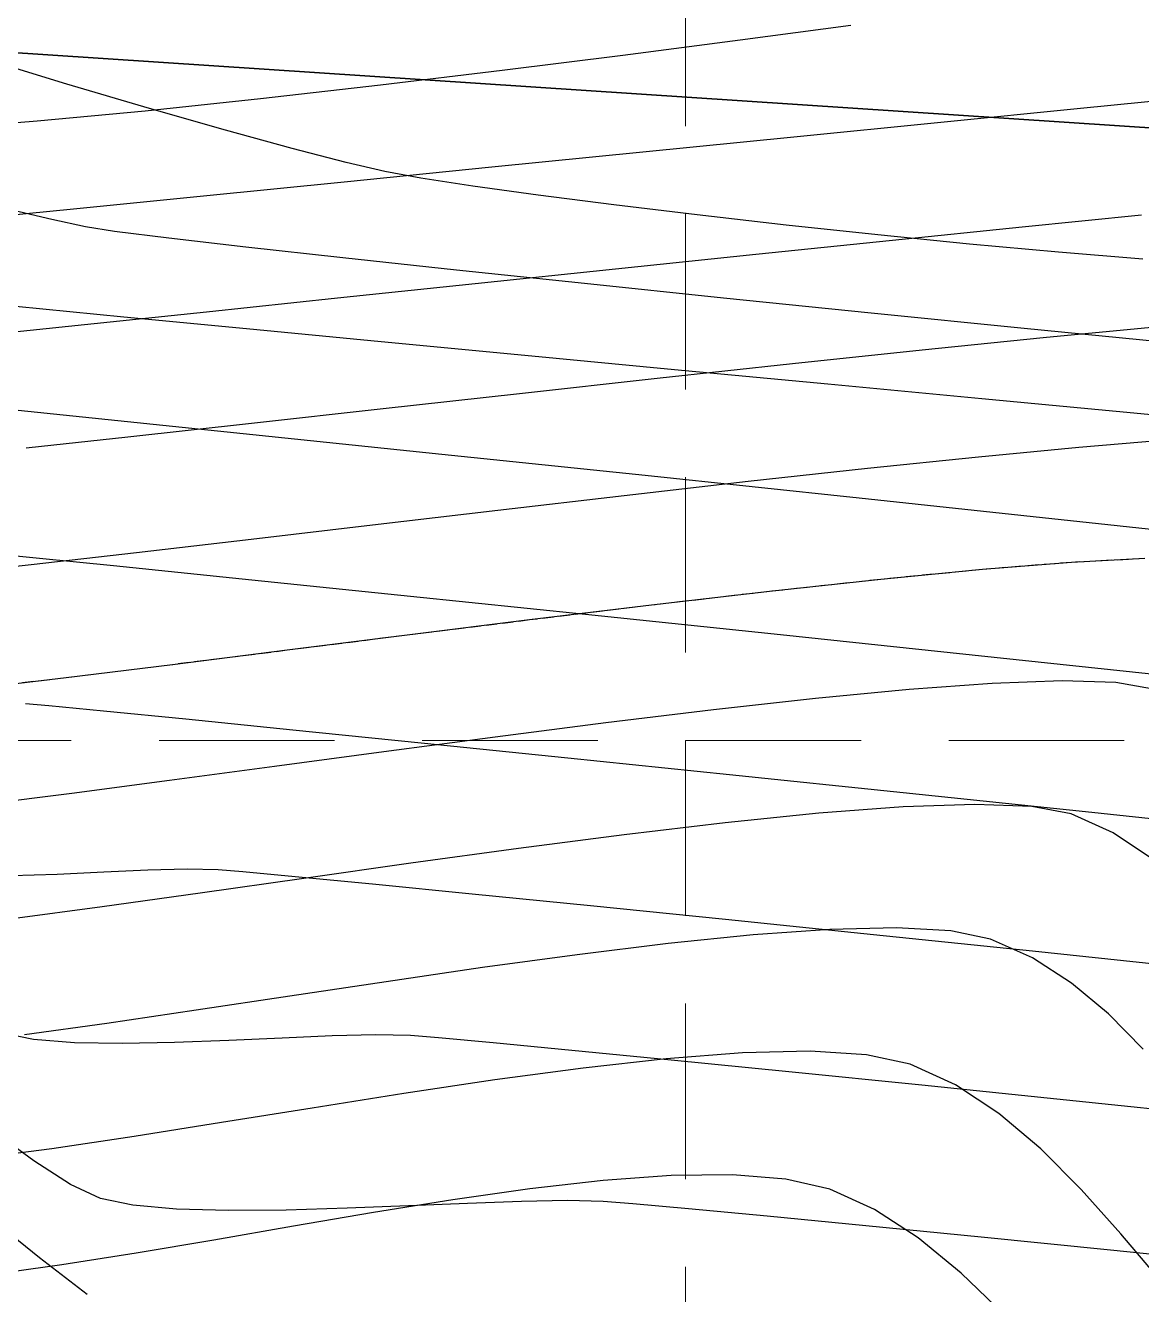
# Model space of a CAD drawing. Header units: inches. Extents: x 2547543 to 2548696, y 7125653 to 7126375.
# Drawn here: x 2547888.54 to 2547913.98, y 7125803.74 to 7125832.67 of the extents above; entities that cross this region are included whole.
import ezdxf

# ---------------------------------------------------------------- set-up
doc = ezdxf.new("R2010")
doc.units = ezdxf.units.IN
doc.header["$MEASUREMENT"] = 0
doc.linetypes.add('DASHED2', pattern=[0.375, 0.25, -0.125])
doc.linetypes.add('HIDDEN', pattern=[0.375, 0.25, -0.125])
for name, color, linetype in [('CONT-MJR', 6, 'Continuous'), ('CONT-MNR', 14, 'Continuous'), ('GRID', 254, 'HIDDEN'), ('V-100YR-LINE', 2, 'DASHED2'), ('V-AREA', 6, 'Continuous'), ('V-PROP-E', 3, 'Continuous'), ('V-TOPO-MAJR-E', 6, 'Continuous'), ('V-TOPO-MINR-E', 14, 'Continuous')]:
    doc.layers.add(name, color=color, linetype=linetype)

msp = doc.modelspace()

# ---------------------------------------------------------------- linework, layer by layer
at = {"layer": 'CONT-MJR', "color": 35, "extrusion": (0.1016644963636992, -0.9948187423742656, 0), "elevation": -6829872.651412741}
msp.add_lwpolyline([(3259153.812546251, 565), (3259151.044694073, 565)], dxfattribs=at)
at = {"layer": 'CONT-MJR', "color": 35, "extrusion": (0.09628706022591005, -0.9953536065303887, 0), "elevation": -6847385.232716126}
msp.add_lwpolyline([(3222200.409689536, 565.0000000000005), (3222197.927367536, 565.0000000000005)], dxfattribs=at)
at = {"layer": 'CONT-MJR', "color": 35}
for points, elevation in [([(2547908.980156252, 7125825.27118686), (2547906.021583942, 7125824.958105478)], 565), ([(2547899.799903984, 7125824.279626382), (2547896.692120296, 7125823.935604122)], 565), ([(2547893.689923442, 7125823.602643692), (2547890.870975404, 7125823.29143282)], 565), ([(2547908.391981963, 7125812.103820357), (2547906.873921335, 7125812.067200536)], 570), ([(2547909.62942361, 7125812.03634509), (2547908.391981963, 7125812.103820357)], 570), ([(2547910.538158259, 7125811.848938135), (2547909.62942361, 7125812.03634509)], 570), ([(2547905.123329746, 7125811.942322217), (2547903.188295215, 7125811.745021999)], 570), ([(2547901.11690576, 7125811.491136475), (2547898.957249398, 7125811.196502235)], 570), ([(2547896.757414151, 7125810.876955882), (2547894.565488034, 7125810.548334006)], 570), ([(2547894.565488034, 7125810.548334006), (2547892.429559069, 7125810.226473202)], 570)]:
    msp.add_lwpolyline(points, dxfattribs=dict(at, elevation=elevation))
at = {"layer": 'CONT-MJR', "color": 35, "extrusion": (0.1076296637484884, -0.9941910558244764, 0), "elevation": -6810201.170353464}
msp.add_lwpolyline([(3300055.521911561, 565.0000000000005), (3300052.417909168, 565.0000000000005)], dxfattribs=at)
at = {"layer": 'CONT-MJR', "color": 35, "extrusion": (0.1091739816373877, -0.9940226565493563, 0), "elevation": -6805066.4145695}
msp.add_lwpolyline([(3310627.891341771, 565.0000000000009), (3310624.736777314, 565.0000000000009)], dxfattribs=at)
at = {"layer": 'CONT-MJR', "color": 35, "extrusion": (0.1102297515073051, -0.9939061333358589, 0), "elevation": -6801546.095429704}
msp.add_lwpolyline([(3317847.951110959, 565.0000000000009), (3317844.930506947, 565.0000000000009)], dxfattribs=at)
at = {"layer": 'CONT-MJR', "color": 35, "extrusion": (0.1083380455131893, -0.9941141121090586, 0), "elevation": -6807847.977266418}
msp.add_lwpolyline([(3304892.039016683, 565.0000000000005), (3304889.709595287, 565.0000000000005)], dxfattribs=at)
at = {"layer": 'CONT-MJR', "color": 35, "extrusion": (0.07115411435273937, -0.997465333738811, 0), "elevation": -6926456.454703103}
msp.add_lwpolyline([(3048479.627017074, 570.0000000000009), (3048477.871977044, 570.0000000000009)], dxfattribs=at)
at = {"layer": 'CONT-MJR', "color": 35, "extrusion": (0.1216573266356009, -0.9925721610421474, 0), "elevation": -6762911.272521679}
msp.add_lwpolyline([(3395884.980740301, 570), (3395882.893849758, 570)], dxfattribs=at)
at = {"layer": 'CONT-MJR', "color": 35, "extrusion": (-0.4087539286266522, -0.9126446328293821, 0), "elevation": -7544802.380746841}
msp.add_lwpolyline([(-587365.6630109898, 570), (-587366.710328253, 570)], dxfattribs=at)
at = {"layer": 'CONT-MJR', "color": 35, "extrusion": (-0.5447322978441281, -0.838609994983041, 0), "elevation": -7363706.36270618}
msp.add_lwpolyline([(-1744954.523147173, 570), (-1744955.584090335, 570)], dxfattribs=at)
at = {"layer": 'CONT-MJR', "color": 35, "extrusion": (0.1437505515413021, -0.9896139544951716, 0), "elevation": -6685540.31678044}
msp.add_lwpolyline([(3545775.652414083, 570.0000000000009), (3545773.42949146, 570.0000000000009)], dxfattribs=at)
at = {"layer": 'CONT-MJR', "color": 35, "extrusion": (0.642699904443201, 0.7661180280013652, 0), "elevation": 7096755.196419711}
msp.add_lwpolyline([(2627755.244929541, 570.0000000000009), (2627756.336896784, 570.0000000000009)], dxfattribs=at)
at = {"layer": 'CONT-MJR', "color": 35, "extrusion": (0.1457144533173976, -0.9893266892661958, 0), "elevation": -6678489.487211199}
msp.add_lwpolyline([(3559031.523536141, 570), (3559029.469771881, 570)], dxfattribs=at)
at = {"layer": 'CONT-MJR', "color": 35, "extrusion": (0.1374461089894027, -0.9905092463595043, 0), "elevation": -6707982.999404491}
msp.add_lwpolyline([(3503123.845540655, 570), (3503121.947859622, 570)], dxfattribs=at)
at = {"layer": 'CONT-MJR', "color": 35, "extrusion": (0.7085776115070971, 0.7056328850548971, 0), "elevation": 6833600.232175369}
msp.add_lwpolyline([(3251297.044705305, 570.0000000000009), (3251298.173342087, 570.0000000000009)], dxfattribs=at)
at = {"layer": 'CONT-MNR', "color": 35, "extrusion": (0.1320255664292116, -0.991246311372227, 0), "elevation": -6727066.442174733}
msp.add_lwpolyline([(3466395.862012464, 562), (3466393.313813475, 562)], dxfattribs=at)
at = {"layer": 'CONT-MNR', "color": 35, "extrusion": (0.1286359326641786, -0.9916918860349806, 0), "elevation": -6738877.996752798}
msp.add_lwpolyline([(3443374.633751771, 562), (3443371.940313333, 562)], dxfattribs=at)
at = {"layer": 'CONT-MNR', "color": 35}
for points, elevation in [([(2547902.157586853, 7125831.991411282), (2547899.403717404, 7125831.645759663)], 562), ([(2547893.896992463, 7125831.000388019), (2547891.268856553, 7125830.722401775)], 562), ([(2547912.582131033, 7125830.778378931), (2547909.403411779, 7125830.461875735)], 563), ([(2547891.268856553, 7125830.722401775), (2547888.807351408, 7125830.488704439)], 562), ([(2547902.613512903, 7125829.783616378), (2547899.169079127, 7125829.439194029)], 563), ([(2547899.169079127, 7125829.439194029), (2547895.802819689, 7125829.10279911)], 563), ([(2547889.638315517, 7125828.488759181), (2547887.006816628, 7125828.228447985)], 563), ([(2547913.978604027, 7125828.34596083), (2547911.253372042, 7125828.073706011)], 564), ([(2547905.185330127, 7125827.450905898), (2547901.991317213, 7125827.118031081)], 564), ([(2547892.662092735, 7125826.139530426), (2547889.884617689, 7125825.849522265)], 564), ([(2547899.307184918, 7125821.619037373), (2547896.451123679, 7125821.283512783)], 566), ([(2547896.451123679, 7125821.283512783), (2547893.682130611, 7125820.95722333)], 566), ([(2547908.036470912, 7125820.04660546), (2547905.497451004, 7125819.770662794)], 567), ([(2547902.805928678, 7125819.457712622), (2547900.030603596, 7125819.121056391)], 567), ([(2547891.888808408, 7125818.101865789), (2547889.4652689, 7125817.803399771)], 567), ([(2547912.165065533, 7125817.733540449), (2547910.574643906, 7125817.676002789)], 568), ([(2547908.54321193, 7125814.862228872), (2547906.625422974, 7125814.717491686)], 569), ([(2547910.179640453, 7125814.918519056), (2547908.54321193, 7125814.862228872)], 569), ([(2547911.475593045, 7125814.870216958), (2547910.179640453, 7125814.918519056)], 569), ([(2547913.328868196, 7125814.271450684), (2547912.371954203, 7125814.701177293)], 569), ([(2547902.182225767, 7125814.227257442), (2547899.775048518, 7125813.914050947)], 569), ([(2547899.775048518, 7125813.914050947), (2547897.322972837, 7125813.576978582)], 569), ([(2547890.28851022, 7125812.584019078), (2547888.247995823, 7125812.31293605)], 569), ([(2547903.144326144, 7125809.120551735), (2547901.247602063, 7125808.908924922)], 571), ([(2547906.421361029, 7125809.290817713), (2547904.884186594, 7125809.254202724)], 571), ([(2547907.710027063, 7125809.211336522), (2547906.421361029, 7125809.290817713)], 571), ([(2547908.704362315, 7125808.996698976), (2547907.710027063, 7125809.211336522)], 571), ([(2547910.727058394, 7125807.871099963), (2547909.738073936, 7125808.526135907)], 571), ([(2547893.008517095, 7125807.663862988), (2547891.014810611, 7125807.348259721)], 571), ([(2547912.603260011, 7125806.140291599), (2547911.679419236, 7125807.064761681)], 571), ([(2547904.655114764, 7125806.475506688), (2547903.255453932, 7125806.459136681)], 572), ([(2547896.473519107, 7125805.615274651), (2547894.645700105, 7125805.302765273)], 572), ([(2547894.645700105, 7125805.302765273), (2547892.830342016, 7125804.986858998)], 572)]:
    msp.add_lwpolyline(points, dxfattribs=dict(at, elevation=elevation))
at = {"layer": 'CONT-MNR', "color": 35, "extrusion": (0.119513949829789, -0.9928325215241909, 0), "elevation": -6770247.879309216}
msp.add_lwpolyline([(3381273.675389576, 562.0000000000009), (3381270.881043098, 562.0000000000009)], dxfattribs=at)
at = {"layer": 'CONT-MNR', "color": 35, "extrusion": (0.1132354554364267, -0.9935681816725539, 0), "elevation": -6791487.024131808}
msp.add_lwpolyline([(3338405.775116337, 562), (3338403.025021344, 562)], dxfattribs=at)
at = {"layer": 'CONT-MNR', "color": 35, "extrusion": (0.09866880169802043, -0.9951203281872383, 0), "elevation": -6839659.581476988}
msp.add_lwpolyline([(3238579.726665243, 563), (3238576.788928149, 563)], dxfattribs=at)
at = {"layer": 'CONT-MNR', "color": 35, "extrusion": (0.07971876727431046, -0.9968173945835136, 0), "elevation": -6900037.227120062}
msp.add_lwpolyline([(3107842.304997741, 562.0000000000005), (3107840.065355252, 562.0000000000005)], dxfattribs=at)
at = {"layer": 'CONT-MNR', "color": 35, "extrusion": (0.09933027311376921, -0.9950545195330477, 0), "elevation": -6837505.269605686}
msp.add_lwpolyline([(3243119.453166177, 563.0000000000009), (3243116.085849493, 563.0000000000009)], dxfattribs=at)
at = {"layer": 'CONT-MNR', "color": 35, "extrusion": (0.09946342946938987, -0.9950412183413246, 0), "elevation": -6837071.217688523}
msp.add_lwpolyline([(3244031.045233128, 563), (3244027.58885853, 563)], dxfattribs=at)
at = {"layer": 'CONT-MNR', "color": 35, "extrusion": (0.09926680460219064, -0.9950608531663129, 0), "elevation": -6837712.111743383}
msp.add_lwpolyline([(3242669.65650879, 563), (3242666.4358895, 563)], dxfattribs=at)
at = {"layer": 'CONT-MNR', "color": 35, "extrusion": (0.09895783797387772, -0.9950916270894535, 0), "elevation": -6838718.615236009}
msp.add_lwpolyline([(3240543.201247438, 563.0000000000009), (3240540.226856021, 563.0000000000009)], dxfattribs=at)
at = {"layer": 'CONT-MNR', "color": 35, "extrusion": (0.1014055025896742, -0.9948451759166025, 0), "elevation": -6830723.462335443}
msp.add_lwpolyline([(3257375.396262568, 564.0000000000009), (3257372.425055718, 564.0000000000009)], dxfattribs=at)
at = {"layer": 'CONT-MNR', "color": 35, "extrusion": (0.1027589698800828, -0.9947062853471794, 0), "elevation": -6826285.241518924}
msp.add_lwpolyline([(3266663.119428484, 564), (3266659.990714854, 564)], dxfattribs=at)
at = {"layer": 'CONT-MNR', "color": 35, "extrusion": (0.1041973224195575, -0.994556643937687, 0), "elevation": -6821554.138506443}
msp.add_lwpolyline([(3276524.959290109, 564.0000000000009), (3276521.740291745, 564.0000000000009)], dxfattribs=at)
at = {"layer": 'CONT-MNR', "color": 35, "extrusion": (0.1044212725774908, -0.9945331557234769, 0), "elevation": -6820816.163224164}
msp.add_lwpolyline([(3278057.724732556, 564.0000000000009), (3278054.572961319, 564.0000000000009)], dxfattribs=at)
at = {"layer": 'CONT-MNR', "color": 35, "extrusion": (0.1043243514548673, -0.99454332720778, 0), "elevation": -6821135.588363322}
msp.add_lwpolyline([(3277389.845742489, 564), (3277386.836112649, 564)], dxfattribs=at)
at = {"layer": 'CONT-MNR', "color": 35, "extrusion": (0.1028563885657225, -0.9946962166064659, 0), "elevation": -6825965.260721444}
msp.add_lwpolyline([(3267313.140989233, 564.0000000000009), (3267310.640382247, 564.0000000000009)], dxfattribs=at)
at = {"layer": 'CONT-MNR', "color": 35, "extrusion": (0.09508833823855727, -0.9954688382521222, 0), "elevation": -6851258.027092434}
msp.add_lwpolyline([(3213950.217126825, 566.0000000000009), (3213947.920451009, 566.0000000000009)], dxfattribs=at)
at = {"layer": 'CONT-MNR', "color": 35, "extrusion": (0.08205294548228256, -0.9966279717816883, 0), "elevation": -6892730.848294699}
msp.add_lwpolyline([(3124017.663723581, 566), (3124015.685769639, 566)], dxfattribs=at)
at = {"layer": 'CONT-MNR', "color": 35, "extrusion": (0.103453025115849, -0.9946343406470438, 0), "elevation": -6823999.073469284}
msp.add_lwpolyline([(3271426.972203458, 566.0000000000009), (3271424.424286874, 566.0000000000009)], dxfattribs=at)
at = {"layer": 'CONT-MNR', "color": 35, "extrusion": (0.109062434550687, -0.9940349014847907, 0), "elevation": -6805435.318709472}
msp.add_lwpolyline([(3309868.764980272, 566.0000000000005), (3309866.033473972, 566.0000000000005)], dxfattribs=at)
at = {"layer": 'CONT-MNR', "color": 35, "extrusion": (0.1128526588337882, -0.9936117337240663, 0), "elevation": -6792762.76900504}
msp.add_lwpolyline([(3335796.306836198, 566.0000000000009), (3335793.459475499, 566.0000000000009)], dxfattribs=at)
at = {"layer": 'CONT-MNR', "color": 35, "extrusion": (0.1153098777952348, -0.9933295687146578, 0), "elevation": -6784491.357829924}
msp.add_lwpolyline([(3352584.235450557, 566.0000000000009), (3352581.340016212, 566.0000000000009)], dxfattribs=at)
at = {"layer": 'CONT-MNR', "color": 35, "extrusion": (0.1162903521399747, -0.9932152606555946, 0), "elevation": -6781178.665903483}
msp.add_lwpolyline([(3359271.116022009, 566.0000000000009), (3359268.48324325, 566.0000000000009)], dxfattribs=at)
at = {"layer": 'CONT-MNR', "color": 35, "extrusion": (0.114192167030232, -0.993458680061199, 0), "elevation": -6788259.176029284}
msp.add_lwpolyline([(3344937.398587634, 566), (3344934.988995566, 566)], dxfattribs=at)
at = {"layer": 'CONT-MNR', "color": 35, "extrusion": (0.1100996262470143, -0.9939205563324808, 0), "elevation": -6801977.761681251}
msp.add_lwpolyline([(3316949.087813416, 566.0000000000005), (3316946.969198002, 566.0000000000005)], dxfattribs=at)
at = {"layer": 'CONT-MNR', "color": 35, "extrusion": (0.07964266712429531, -0.9968234776395111, 0), "elevation": -6900262.568598419}
msp.add_lwpolyline([(3107338.226383667, 567), (3107336.192005326, 567)], dxfattribs=at)
at = {"layer": 'CONT-MNR', "color": 35, "extrusion": (0.05091973713309338, -0.9987027487547518, 0), "elevation": -6986837.426090712}
msp.add_lwpolyline([(2907453.67454754, 567.0000000000009), (2907452.003064512, 567.0000000000009)], dxfattribs=at)
at = {"layer": 'CONT-MNR', "color": 35, "extrusion": (0.09688946989620544, -0.9952951474930601, 0), "elevation": -6845428.65529724}
msp.add_lwpolyline([(3226339.760623798, 567), (3226337.431849427, 567)], dxfattribs=at)
at = {"layer": 'CONT-MNR', "color": 35, "extrusion": (0.1154944711143588, -0.9933081229618606, 0), "elevation": -6783865.663084107}
msp.add_lwpolyline([(3353848.012826204, 567), (3353845.3031712, 567)], dxfattribs=at)
at = {"layer": 'CONT-MNR', "color": 35, "extrusion": (-0.1234245014595487, 0.9923539652963866, 0), "elevation": 6756861.56971911}
msp.add_lwpolyline([(-3407919.371055569, 567.0000000000009), (-3407916.559127288, 567.0000000000009)], dxfattribs=at)
at = {"layer": 'CONT-MNR', "color": 35, "extrusion": (0.1247700472505977, -0.9921856859021317, 0), "elevation": -6752234.128844704}
msp.add_lwpolyline([(3417075.915982215, 567), (3417073.1575957, 567)], dxfattribs=at)
at = {"layer": 'CONT-MNR', "color": 35, "extrusion": (0.1244639947817584, -0.9922241248845779, 0), "elevation": -6753287.827457332}
msp.add_lwpolyline([(3414990.221744839, 567), (3414987.58671982, 567)], dxfattribs=at)
at = {"layer": 'CONT-MNR', "color": 35, "extrusion": (0.1173369080031849, -0.9930921659243175, 0), "elevation": -6777632.3645718}
msp.add_lwpolyline([(3366410.495644619, 567), (3366408.316749206, 567)], dxfattribs=at)
at = {"layer": 'CONT-MNR', "color": 35, "extrusion": (-0.02955008417557999, -0.9995633009095602, 0), "elevation": -7197996.914367246}
msp.add_lwpolyline([(2336232.210532066, 568.0000000000005), (2336230.980294568, 568.0000000000005)], dxfattribs=at)
at = {"layer": 'CONT-MNR', "color": 35, "extrusion": (0.09533332328494509, -0.995445406575091, 0), "elevation": -6850461.734359666}
msp.add_lwpolyline([(3215631.860396578, 568), (3215629.712734048, 568)], dxfattribs=at)
at = {"layer": 'CONT-MNR', "color": 35, "extrusion": (0.07265095817538617, -0.9973574275435053, 0), "elevation": -6921879.041889105}
msp.add_lwpolyline([(3058875.018282447, 568.0000000000009), (3058873.120117935, 568.0000000000009)], dxfattribs=at)
at = {"layer": 'CONT-MNR', "color": 35, "extrusion": (-0.1745570991494953, -0.9846470530786722, 0), "elevation": -7461171.76738532}
msp.add_lwpolyline([(1264934.172996238, 568.0000000000009), (1264933.349366739, 568.0000000000009)], dxfattribs=at)
at = {"layer": 'CONT-MNR', "color": 35, "extrusion": (0.1103334232755997, -0.9938946300832334, 0), "elevation": -6801192.331432766}
msp.add_lwpolyline([(3318566.451678233, 568), (3318564.11277979, 568)], dxfattribs=at)
at = {"layer": 'CONT-MNR', "color": 35, "extrusion": (0.1205191343897825, -0.9927110043945003, 0), "elevation": -6766805.814967934}
msp.add_lwpolyline([(3388129.862075239, 568.0000000000009), (3388127.390699512, 568.0000000000009)], dxfattribs=at)
at = {"layer": 'CONT-MNR', "color": 35, "extrusion": (0.1273607262054628, -0.9918564641219098, 0), "elevation": -6743284.813689581}
msp.add_lwpolyline([(3434702.035774803, 568.0000000000009), (3434699.490940215, 568.0000000000009)], dxfattribs=at)
at = {"layer": 'CONT-MNR', "color": 35, "extrusion": (0.1316268785892397, -0.9912993316011333, 0), "elevation": -6728445.063183494}
msp.add_lwpolyline([(3463679.792261861, 568), (3463677.233130842, 568)], dxfattribs=at)
at = {"layer": 'CONT-MNR', "color": 35, "extrusion": (0.1336668770061692, -0.9910263195250758, 0), "elevation": -6721301.924087924}
msp.add_lwpolyline([(3477518.280158884, 568), (3477515.765972802, 568)], dxfattribs=at)
at = {"layer": 'CONT-MNR', "color": 35, "extrusion": (0.133508560310082, -0.9910476599659218, 0), "elevation": -6721857.366331856}
msp.add_lwpolyline([(3476442.003547254, 568.0000000000009), (3476439.593582668, 568.0000000000009)], dxfattribs=at)
at = {"layer": 'CONT-MNR', "color": 35, "extrusion": (-0.1308332198901888, 0.9914043920485555, 0), "elevation": 6731215.851304876}
msp.add_lwpolyline([(-3458284.526218313, 568.0000000000005), (-3458282.279748106, 568.0000000000005)], dxfattribs=at)
at = {"layer": 'CONT-MNR', "color": 35, "extrusion": (0.1247924254424204, -0.9921828715273199, 0), "elevation": -6752154.429514118}
msp.add_lwpolyline([(3417220.174830804, 568.0000000000009), (3417218.151074272, 568.0000000000009)], dxfattribs=at)
at = {"layer": 'CONT-MNR', "color": 35, "extrusion": (-0.1853177897008764, -0.9826786437184752, 0), "elevation": -7474559.41506415}
msp.add_lwpolyline([(1183238.843745292, 569.0000000000009), (1183237.931584269, 569.0000000000009)], dxfattribs=at)
at = {"layer": 'CONT-MNR', "color": 35, "extrusion": (0.1009008523123132, -0.9948964860741287, 0), "elevation": -6832362.072730426}
msp.add_lwpolyline([(3253904.126892845, 569.0000000000009), (3253901.97588124, 569.0000000000009)], dxfattribs=at)
at = {"layer": 'CONT-MNR', "color": 35, "extrusion": (0.1177916659312379, -0.9930383292890278, 0), "elevation": -6776085.012385505}
msp.add_lwpolyline([(3369528.374484103, 569), (3369526.055174514, 569)], dxfattribs=at)
at = {"layer": 'CONT-MNR', "color": 35, "extrusion": (-0.5530560751234804, -0.8331440318270371, 0), "elevation": -7345968.577585714}
msp.add_lwpolyline([(-1818195.062520702, 569.0000000000005), (-1818196.089468302, 569.0000000000005)], dxfattribs=at)
at = {"layer": 'CONT-MNR', "color": 35, "extrusion": (0.1400390321384513, -0.9901459839224345, 0), "elevation": -6698790.620328034}
msp.add_lwpolyline([(3520682.338307394, 569), (3520679.87618701, 569)], dxfattribs=at)
at = {"layer": 'CONT-MNR', "color": 35, "extrusion": (0.1408381844418547, -0.9900326286558047, 0), "elevation": -6695946.715802878}
msp.add_lwpolyline([(3526085.668941087, 569.0000000000009), (3526083.280609662, 569.0000000000009)], dxfattribs=at)
at = {"layer": 'CONT-MNR', "color": 35, "extrusion": (0.1383464230051135, -0.9903838989208631, 0), "elevation": -6704798.542315313}
msp.add_lwpolyline([(3509222.453711477, 569.0000000000009), (3509220.199961219, 569.0000000000009)], dxfattribs=at)
at = {"layer": 'CONT-MNR', "color": 35, "extrusion": (0.07659142882186985, -0.9970625622452307, 0), "elevation": -6909729.957484074}
msp.add_lwpolyline([(3086196.484475713, 571.0000000000009), (3086194.739489475, 571.0000000000009)], dxfattribs=at)
at = {"layer": 'CONT-MNR', "color": 35, "extrusion": (0.1335411454148147, -0.9910432697321038, 0), "elevation": -6721735.309578496}
msp.add_lwpolyline([(3476669.067082982, 571), (3476667.041172114, 571)], dxfattribs=at)
at = {"layer": 'CONT-MNR', "color": 35, "extrusion": (0.4143093958813982, 0.9101361021761477, 0), "elevation": 7541078.541172637}
msp.add_lwpolyline([(633344.7879226222, 571.0000000000005), (633345.923699589, 571.0000000000005)], dxfattribs=at)
at = {"layer": 'CONT-MNR', "color": 35, "extrusion": (0.1480839683975652, -0.9889747915410327, 0), "elevation": -6669942.08219343}
msp.add_lwpolyline([(3575026.140798415, 571.0000000000009), (3575024.044704347, 571.0000000000009)], dxfattribs=at)
at = {"layer": 'CONT-MNR', "color": 35, "extrusion": (0.156338992430426, -0.9877034572410078, 0), "elevation": -6639849.845305032}
msp.add_lwpolyline([(3630608.534644263, 571.0000000000009), (3630606.416214224, 571.0000000000009)], dxfattribs=at)
at = {"layer": 'CONT-MNR', "color": 35, "extrusion": (0.1590972839468854, -0.9872629103945535, 0), "elevation": -6629682.755694861}
msp.add_lwpolyline([(3649139.004819537, 571), (3649136.912211025, 571)], dxfattribs=at)
at = {"layer": 'CONT-MNR', "color": 35, "extrusion": (0.6461731413539027, 0.7631908486039578, 0), "elevation": 7084742.834526169}
msp.add_lwpolyline([(2659962.258934986, 571), (2659963.506802206, 571)], dxfattribs=at)
at = {"layer": 'CONT-MNR', "color": 35, "extrusion": (-0.1472432103677364, 0.9891003169550612, 0), "elevation": 6672978.654036568}
msp.add_lwpolyline([(-3569346.560735896, 571), (-3569344.664430961, 571)], dxfattribs=at)
at = {"layer": 'CONT-MNR', "color": 35, "extrusion": (0.1296250002671823, -0.9915630889185686, 0), "elevation": -6735417.138070473}
msp.add_lwpolyline([(3450075.568290657, 571.0000000000009), (3450073.841983198, 571.0000000000009)], dxfattribs=at)
at = {"layer": 'CONT-MNR', "color": 35, "extrusion": (0.07256209418817572, -0.9973638967232704, 0), "elevation": -6922140.901375804}
msp.add_lwpolyline([(3058250.158788027, 572), (3058248.604001953, 572)], dxfattribs=at)
at = {"layer": 'CONT-MNR', "color": 35, "extrusion": (-0.08089680647159173, -0.9967224822901799, 0), "elevation": -7308568.868379353}
msp.add_lwpolyline([(1963100.085016623, 572.0000000000009), (1963098.865081613, 572.0000000000009)], dxfattribs=at)
at = {"layer": 'CONT-MNR', "color": 35, "extrusion": (0.1134948656429755, -0.9935385827800968, 0), "elevation": -6790589.776832379}
msp.add_lwpolyline([(3340181.082689876, 572.0000000000009), (3340179.402818882, 572.0000000000009)], dxfattribs=at)
at = {"layer": 'CONT-MNR', "color": 35, "extrusion": (-0.2264327713286466, -0.9740267963811001, 0), "elevation": -7517655.744310603}
msp.add_lwpolyline([(868213.5333744215, 572.0000000000009), (868212.5072066009, 572.0000000000009)], dxfattribs=at)
at = {"layer": 'CONT-MNR', "color": 35, "extrusion": (0.1586769458064075, -0.9873305560295146, 0), "elevation": -6631233.18963843}
msp.add_lwpolyline([(3646318.94412452, 572), (3646317.11334719, 572)], dxfattribs=at)
at = {"layer": 'CONT-MNR', "color": 35, "extrusion": (0.1409903657403581, -0.9900109680040924, 0), "elevation": -6695396.892065649}
msp.add_lwpolyline([(3527118.996851907, 572.0000000000005), (3527117.224499542, 572.0000000000005)], dxfattribs=at)
at = {"layer": 'CONT-MNR', "color": 35, "extrusion": (-0.4124367586713341, -0.9109862348557654, 0), "elevation": -7542361.760946343}
msp.add_lwpolyline([(-617835.1857765815, 572), (-617836.3023608895, 572)], dxfattribs=at)
at = {"layer": 'CONT-MNR', "color": 35, "extrusion": (0.7451500264193239, 0.6668968721828592, 0), "elevation": 6650754.970375205}
msp.add_lwpolyline([(3610598.333319274, 571), (3610599.687987878, 571)], dxfattribs=at)
at = {"layer": 'CONT-MNR', "color": 35, "extrusion": (0.5443536840353802, 0.8388558080368219, 0), "elevation": 7364486.530198949}
msp.add_lwpolyline([(1741630.055141367, 572), (1741631.245782942, 572)], dxfattribs=at)
at = {"layer": 'CONT-MNR', "color": 35, "extrusion": (0.6334995456907679, 0.7737430617521497, 0), "elevation": 7127641.327937928}
msp.add_lwpolyline([(2542766.160035044, 572.0000000000009), (2542767.429932361, 572.0000000000009)], dxfattribs=at)
at = {"layer": 'CONT-MNR', "color": 35, "extrusion": (0.7658168974361067, 0.6430586906351049, 0), "elevation": 6533546.133796407}
msp.add_lwpolyline([(3818602.667851157, 571.0000000000005), (3818604.053589807, 571.0000000000005)], dxfattribs=at)
at = {"layer": 'CONT-MNR', "color": 35, "extrusion": (0.1674649891846496, -0.9858780235898279, 0), "elevation": -6598491.691654219}
msp.add_lwpolyline([(3705234.402952544, 572), (3705232.607396077, 572)], dxfattribs=at)
at = {"layer": 'CONT-MNR', "color": 35, "extrusion": (0.1557671921616426, -0.9877937952052938, 0), "elevation": -6641947.818467611}
msp.add_lwpolyline([(3626757.567924035, 572.0000000000005), (3626755.854667963, 572.0000000000005)], dxfattribs=at)
at = {"layer": 'CONT-MNR', "color": 35, "extrusion": (0.1343359735298413, -0.9909358436426597, 0), "elevation": -6718941.815199172}
msp.add_lwpolyline([(3482046.774037224, 572), (3482045.177778225, 572)], dxfattribs=at)
at = {"layer": 'CONT-MNR', "color": 35, "extrusion": (-0.6924255045528754, -0.7214893766679423, 0), "elevation": -6905429.829793841}
msp.add_lwpolyline([(-3095797.344472157, 572), (-3095798.686953246, 572)], dxfattribs=at)
at = {"layer": 'GRID', "color": 252, "linetype": 'HIDDEN', "lineweight": 0, "ltscale": 16}
for p, q in [((2547903.583313597, 7126356.376313465), (2547903.583313597, 7125726.296813901)), ((2547561.583313602, 7125816.376313472), (2548677.583313586, 7125816.376313472))]:
    msp.add_line(p, q, dxfattribs=at)
at = {"layer": 'V-100YR-LINE', "color": 5}
for p, q in [((2547912.382204837, 7125820.434262492, 567), (2547910.354288743, 7125820.272239175, 567)), ((2547914.051519533, 7125820.519373968, 567), (2547912.382204837, 7125820.434262492, 567)), ((2547908.036470912, 7125820.04660546, 567), (2547905.497451004, 7125819.770662794, 567)), ((2547910.354288743, 7125820.272239175, 567), (2547908.036470912, 7125820.04660546, 567)), ((2547905.497451004, 7125819.770662794, 567), (2547902.805928678, 7125819.457712622, 567)), ((2547902.805928678, 7125819.457712622, 567), (2547900.030603596, 7125819.121056391, 567)), ((2547900.030603596, 7125819.121056391, 567), (2547897.240175417, 7125818.773995545, 567)), ((2547897.240175417, 7125818.773995545, 567), (2547894.503343801, 7125818.429831529, 567)), ((2547894.503343801, 7125818.429831529, 567), (2547891.888808408, 7125818.101865789, 567)), ((2547891.888808408, 7125818.101865789, 567), (2547889.4652689, 7125817.803399771, 567)), ((2547889.4652689, 7125817.803399771, 567), (2547887.301424935, 7125817.54773492, 567))]:
    msp.add_line(p, q, dxfattribs=at)
at = {"layer": 'V-AREA', "color": 7}
msp.add_line((2547877.130776349, 7125832.795139994), (2547980.005037793, 7125825.976318061), dxfattribs=at)
at = {"layer": 'V-PROP-E', "color": 7}
msp.add_line((2547980.005037793, 7125825.97631806), (2547877.13077635, 7125832.795139995), dxfattribs=at)
at = {"layer": 'V-TOPO-MAJR-E', "color": 35, "extrusion": (-0.1007011425008257, -0.9949167200821526, 0), "elevation": -7346173.301489435}
msp.add_lwpolyline([(1817360.653941753, 565), (1817358.028823795, 565)], dxfattribs=at)
at = {"layer": 'V-TOPO-MAJR-E', "color": 35, "elevation": 565}
for points in [[(2547893.698466026, 7125820.030533333), (2547890.545495134, 7125820.352084965)], [(2547905.602610007, 7125818.797783767), (2547901.307218619, 7125819.245872651)]]:
    msp.add_lwpolyline(points, dxfattribs=at)
at = {"layer": 'V-TOPO-MAJR-E', "color": 35, "extrusion": (-0.1021860098437308, -0.9947653086996032, 0), "elevation": -7348877.652963541}
msp.add_lwpolyline([(1806400.778694061, 565.0000000000005), (1806397.145703597, 565.0000000000005)], dxfattribs=at)
at = {"layer": 'V-TOPO-MAJR-E', "color": 35, "extrusion": (-0.1029402461450847, -0.9946875417554949, 0), "elevation": -7350245.216389529}
msp.add_lwpolyline([(1800832.100757388, 565), (1800828.084642231, 565)], dxfattribs=at)
at = {"layer": 'V-TOPO-MAJR-E', "color": 35, "extrusion": (-0.1046629155609623, -0.9945077546737778, 0), "elevation": -7353353.281739411}
msp.add_lwpolyline([(1788107.449584062, 565.0000000000009), (1788102.908837258, 565.0000000000009)], dxfattribs=at)
at = {"layer": 'V-TOPO-MAJR-E', "color": 35, "extrusion": (-0.1056961685592284, -0.9943984714147036, 0), "elevation": -7355207.184858718}
msp.add_lwpolyline([(1780470.914772704, 565), (1780466.232515633, 565)], dxfattribs=at)
at = {"layer": 'V-TOPO-MAJR-E', "color": 35, "extrusion": (-0.6254081229278985, -0.7802978147962498, 0), "elevation": -7153720.134370305}
msp.add_lwpolyline([(-2468423.954695745, 570), (-2468425.40456813, 570)], dxfattribs=at)
at = {"layer": 'V-TOPO-MAJR-E', "color": 35, "extrusion": (0.6113926028261928, 0.7913274197254974, 0), "elevation": 7196604.956116285}
msp.add_lwpolyline([(2340448.521230347, 570.0000000000009), (2340449.889789024, 570.0000000000009)], dxfattribs=at)
at = {"layer": 'V-TOPO-MINR-E', "color": 35, "extrusion": (-0.2907420097062972, -0.9568014860941341, 0), "elevation": -7558784.522766599}
msp.add_lwpolyline([(366045.9224382448, 561), (366043.8718974877, 561)], dxfattribs=at)
at = {"layer": 'V-TOPO-MINR-E', "color": 35, "extrusion": (-0.2828421218592301, -0.9591664788253228, 0), "elevation": -7555509.020899639}
msp.add_lwpolyline([(428366.8936491865, 561), (428364.9309335842, 561)], dxfattribs=at)
at = {"layer": 'V-TOPO-MINR-E', "color": 35, "extrusion": (-0.2747326339799281, -0.9615206601142021, 0), "elevation": -7551622.424226362}
msp.add_lwpolyline([(492153.7338985212, 561.0000000000009), (492151.9301923665, 561.0000000000009)], dxfattribs=at)
at = {"layer": 'V-TOPO-MINR-E', "color": 35, "extrusion": (-0.2652492978504842, -0.9641798639205369, 0), "elevation": -7546408.932534744}
msp.add_lwpolyline([(566507.3182575067, 561), (566505.7447444533, 561)], dxfattribs=at)
at = {"layer": 'V-TOPO-MINR-E', "color": 35, "extrusion": (-0.2520438861323233, -0.9677158051118709, 0), "elevation": -7537959.450424624}
msp.add_lwpolyline([(669617.3132408338, 561.0000000000009), (669616.0410516092, 561.0000000000009)], dxfattribs=at)
at = {"layer": 'V-TOPO-MINR-E', "color": 35, "extrusion": (-0.2281905804208147, -0.9736164845601227, 0), "elevation": -7519230.947743857}
msp.add_lwpolyline([(854627.1205437642, 561), (854626.2205951691, 561)], dxfattribs=at)
at = {"layer": 'V-TOPO-MINR-E', "color": 35, "extrusion": (-0.1783606808926506, -0.9839651759648357, 0), "elevation": -7466012.518705461}
msp.add_lwpolyline([(1236074.717746674, 561), (1236073.877731918, 561)], dxfattribs=at)
at = {"layer": 'V-TOPO-MINR-E', "color": 35, "extrusion": (-0.1513953436615174, -0.9884732924655129, 0), "elevation": -7429431.670111727}
msp.add_lwpolyline([(1439712.522866757, 561.0000000000009), (1439711.324002187, 561.0000000000009)], dxfattribs=at)
at = {"layer": 'V-TOPO-MINR-E', "color": 35, "extrusion": (-0.1371332575737405, -0.99055260822796, 0), "elevation": -7407910.16754405}
msp.add_lwpolyline([(1546641.094058818, 561.0000000000009), (1546639.595689944, 561.0000000000009)], dxfattribs=at)
at = {"layer": 'V-TOPO-MINR-E', "color": 35, "extrusion": (-0.1275689178697522, -0.9918297087673571, 0), "elevation": -7392641.584093681}
msp.add_lwpolyline([(1618050.604435113, 561), (1618048.866185074, 561)], dxfattribs=at)
at = {"layer": 'V-TOPO-MINR-E', "color": 35, "extrusion": (-0.2313575473365573, -0.9728687914053018, 0), "elevation": -7521969.300169006}
msp.add_lwpolyline([(830147.6830609732, 562), (830146.6515206324, 562)], dxfattribs=at)
at = {"layer": 'V-TOPO-MINR-E', "color": 35, "extrusion": (-0.1200536349582713, -0.99276740716711, 0), "elevation": -7380175.25819319}
msp.add_lwpolyline([(1673994.304231491, 561.0000000000009), (1673992.385806191, 561.0000000000009)], dxfattribs=at)
at = {"layer": 'V-TOPO-MINR-E', "color": 35, "extrusion": (-0.2160631288287482, -0.9763793957067775, 0), "elevation": -7508016.780633464}
msp.add_lwpolyline([(948078.5006152315, 562.0000000000009), (948077.7131136935, 562.0000000000009)], dxfattribs=at)
at = {"layer": 'V-TOPO-MINR-E', "color": 35}
for points, elevation in [([(2547905.877119033, 7125828.123214905), (2547903.851399597, 7125828.354392872)], 561), ([(2547891.810027741, 7125827.821551988), (2547890.570180112, 7125827.977839974)], 562), ([(2547907.96467504, 7125827.89887612), (2547905.877119033, 7125828.123214905)], 561), ([(2547893.565352003, 7125827.617759026), (2547891.810027741, 7125827.821551988)], 562), ([(2547895.771526318, 7125827.373071022), (2547893.565352003, 7125827.617759026)], 562), ([(2547898.363924105, 7125827.094097912), (2547895.771526318, 7125827.373071022)], 562), ([(2547890.782214171, 7125826.02633321), (2547888.320259685, 7125826.267041638)], 563), ([(2547893.57852283, 7125825.75592304), (2547890.782214171, 7125826.02633321)], 563), ([(2547899.918624562, 7125825.149215402), (2547896.645291136, 7125825.46161561)], 563), ([(2547903.334628581, 7125824.824526898), (2547899.918624562, 7125825.149215402)], 563), ([(2547913.799718926, 7125823.834776426), (2547910.33907029, 7125824.161502928)], 563), ([(2547893.723754862, 7125823.343086134), (2547889.838902826, 7125823.744264715)], 564), ([(2547902.660979541, 7125822.411003305), (2547898.026987527, 7125822.895918438)], 564), ([(2547907.538109621, 7125821.896582411), (2547902.660979541, 7125822.411003305)], 564), ([(2547917.671298855, 7125820.812190039), (2547912.570756486, 7125821.360897429)], 564), ([(2547889.073399058, 7125817.162741559), (2547888.537972193, 7125817.210533977)], 566), ([(2547892.192890551, 7125816.857089155), (2547890.315964898, 7125817.042665914)], 566), ([(2547900.902034775, 7125815.975173293), (2547897.558704652, 7125816.316560734)], 566), ([(2547908.545645361, 7125815.184062499), (2547904.588608066, 7125815.595413177)], 566), ([(2547912.700367499, 7125814.747903368), (2547908.545645361, 7125815.184062499)], 566), ([(2547891.331999683, 7125813.415072349), (2547890.323426322, 7125813.369972073)], 567), ([(2547892.222066277, 7125813.440898822), (2547891.331999683, 7125813.415072349)], 567), ([(2547892.928409822, 7125813.42986983), (2547892.222066277, 7125813.440898822)], 567), ([(2547893.492290237, 7125813.381965515), (2547892.928409822, 7125813.42986983)], 567), ([(2547890.323426322, 7125813.369972073), (2547889.261562474, 7125813.323179659)], 567), ([(2547904.49265843, 7125812.290686995), (2547901.419704601, 7125812.602316242)], 567), ([(2547907.871303181, 7125811.944487408), (2547904.49265843, 7125812.290686995)], 567), ([(2547895.526785035, 7125809.639628696), (2547894.390632721, 7125809.591329982)], 568), ([(2547896.522995756, 7125809.664264529), (2547895.526785035, 7125809.639628696)], 568), ([(2547897.318847452, 7125809.649205681), (2547896.522995756, 7125809.664264529)], 568), ([(2547897.951708576, 7125809.597473699), (2547897.318847452, 7125809.649205681)], 568), ([(2547889.654956205, 7125809.482142239), (2547888.725357428, 7125809.556006073)], 568), ([(2547890.746700556, 7125809.464774511), (2547889.654956205, 7125809.482142239)], 568), ([(2547891.940173048, 7125809.48787109), (2547890.746700556, 7125809.464774511)], 568), ([(2547893.174956247, 7125809.535400179), (2547891.940173048, 7125809.48787109)], 568), ([(2547894.390632721, 7125809.591329982), (2547893.174956247, 7125809.535400179)], 568), ([(2547903.259199018, 7125809.088322574), (2547900.98907786, 7125809.310847401)], 568), ([(2547905.940686516, 7125808.821236287), (2547903.259199018, 7125809.088322574)], 568), ([(2547908.966346853, 7125808.515773285), (2547905.940686516, 7125808.821236287)], 568), ([(2547888.729305498, 7125806.79055269), (2547887.777056521, 7125807.48799051)], 569), ([(2547889.568744982, 7125806.25378858), (2547888.729305498, 7125806.79055269)], 569), ([(2547900.894863257, 7125805.885629155), (2547899.842362349, 7125805.865255813)], 569), ([(2547891.980846264, 7125805.693855245), (2547890.988366834, 7125805.780015017)], 569), ([(2547893.166890377, 7125805.662424473), (2547891.980846264, 7125805.693855245)], 569), ([(2547894.484835777, 7125805.672552708), (2547893.166890377, 7125805.662424473)], 569), ([(2547895.87301907, 7125805.711069955), (2547894.484835777, 7125805.672552708)], 569), ([(2547897.26977686, 7125805.764806218), (2547895.87301907, 7125805.711069955)], 569), ([(2547898.613445751, 7125805.820591502), (2547897.26977686, 7125805.764806218)], 569), ([(2547899.842362349, 7125805.865255813), (2547898.613445751, 7125805.820591502)], 569), ([(2547907.690526723, 7125805.311571256), (2547905.443732335, 7125805.529939882)], 569)]:
    msp.add_lwpolyline(points, dxfattribs=dict(at, elevation=elevation))
at = {"layer": 'V-TOPO-MINR-E', "color": 35, "extrusion": (-0.1530432399038045, -0.9882194931895175, 0), "elevation": -7431819.540597425}
msp.add_lwpolyline([(1427315.327239937, 562.0000000000009), (1427314.659630748, 562.0000000000009)], dxfattribs=at)
at = {"layer": 'V-TOPO-MINR-E', "color": 35, "extrusion": (-0.09987626690124661, -0.9949998649798256, 0), "elevation": -7344673.333170915}
msp.add_lwpolyline([(1823469.092275109, 561.0000000000009), (1823466.991712187, 561.0000000000009)], dxfattribs=at)
at = {"layer": 'V-TOPO-MINR-E', "color": 35, "extrusion": (-0.09185278086857888, -0.9957725978589232, 0), "elevation": -7329736.573780388}
msp.add_lwpolyline([(1882613.966944576, 561), (1882611.925081914, 561)], dxfattribs=at)
at = {"layer": 'V-TOPO-MINR-E', "color": 35, "extrusion": (-0.08193342087720203, -0.996637805094388, 0), "elevation": -7310628.234066475}
msp.add_lwpolyline([(1955504.01067903, 561), (1955502.087142531, 561)], dxfattribs=at)
at = {"layer": 'V-TOPO-MINR-E', "color": 35, "extrusion": (-0.1046550795724079, -0.9945085793092451, 0), "elevation": -7353346.685773528}
msp.add_lwpolyline([(1788155.71066348, 562), (1788152.780578474, 562)], dxfattribs=at)
at = {"layer": 'V-TOPO-MINR-E', "color": 35, "extrusion": (-0.1028006561597039, -0.9947019780281602, 0), "elevation": -7349999.923762403}
msp.add_lwpolyline([(1801865.959390381, 562.0000000000009), (1801862.771536072, 562.0000000000009)], dxfattribs=at)
at = {"layer": 'V-TOPO-MINR-E', "color": 35, "extrusion": (-0.1012133340402374, -0.9948647450847072, 0), "elevation": -7347115.428470719}
msp.add_lwpolyline([(1813595.036926223, 562.0000000000009), (1813591.656256908, 562.0000000000009)], dxfattribs=at)
at = {"layer": 'V-TOPO-MINR-E', "color": 35, "extrusion": (-0.09976096461307041, -0.9950114320647123, 0), "elevation": -7344460.190974277}
msp.add_lwpolyline([(1824321.622353384, 562.0000000000005), (1824318.113824987, 562.0000000000005)], dxfattribs=at)
at = {"layer": 'V-TOPO-MINR-E', "color": 35, "extrusion": (-0.09552775577412176, -0.9954267667070038, 0), "elevation": -7336632.247843546}
msp.add_lwpolyline([(1855530.405139544, 563), (1855527.324281756, 563)], dxfattribs=at)
at = {"layer": 'V-TOPO-MINR-E', "color": 35, "extrusion": (-0.0983498199347716, -0.9951519044441398, 0), "elevation": -7341865.701198915}
msp.add_lwpolyline([(1834738.676058155, 562.0000000000005), (1834735.104627085, 562.0000000000005)], dxfattribs=at)
at = {"layer": 'V-TOPO-MINR-E', "color": 35, "extrusion": (-0.09433936149961286, -0.995540097068845, 0), "elevation": -7334411.91125669}
msp.add_lwpolyline([(1864297.679410503, 563), (1864294.168974213, 563)], dxfattribs=at)
at = {"layer": 'V-TOPO-MINR-E', "color": 35, "extrusion": (-0.09413388401688265, -0.9955595471290988, 0), "elevation": -7334026.971490907}
msp.add_lwpolyline([(1865814.95814675, 563.0000000000009), (1865811.432831128, 563.0000000000009)], dxfattribs=at)
at = {"layer": 'V-TOPO-MINR-E', "color": 35, "extrusion": (-0.1021451301789974, -0.9947695071626973, 0), "elevation": -7348806.713486933}
msp.add_lwpolyline([(1806694.925359698, 564), (1806691.528743597, 564)], dxfattribs=at)
at = {"layer": 'V-TOPO-MINR-E', "color": 35, "extrusion": (-0.09391441118024248, -0.9955802747004726, 0), "elevation": -7333615.47513251}
msp.add_lwpolyline([(1867438.533623031, 563.0000000000009), (1867435.171020128, 563.0000000000009)], dxfattribs=at)
at = {"layer": 'V-TOPO-MINR-E', "color": 35, "extrusion": (-0.1033578256712924, -0.9946442378421054, 0), "elevation": -7351003.883410228}
msp.add_lwpolyline([(1797742.530511571, 564), (1797738.204107717, 564)], dxfattribs=at)
at = {"layer": 'V-TOPO-MINR-E', "color": 35, "extrusion": (-0.1058440842017542, -0.9943827381041427, 0), "elevation": -7355475.228768031}
msp.add_lwpolyline([(1779374.242429314, 564), (1779369.181353058, 564)], dxfattribs=at)
at = {"layer": 'V-TOPO-MINR-E', "color": 35, "extrusion": (-0.09618716539974008, -0.9953632649502206, 0), "elevation": -7337850.864267983}
msp.add_lwpolyline([(1850664.281142677, 566.0000000000009), (1850663.03278855, 566.0000000000009)], dxfattribs=at)
at = {"layer": 'V-TOPO-MINR-E', "color": 35, "extrusion": (-0.09968355323560645, -0.9950191903749014, 0), "elevation": -7344307.466949271}
msp.add_lwpolyline([(1824877.333624499, 566.0000000000009), (1824874.882911661, 566.0000000000009)], dxfattribs=at)
at = {"layer": 'V-TOPO-MINR-E', "color": 35, "extrusion": (-0.1006820657517871, -0.994918650762942, 0), "elevation": -7346135.144791482}
msp.add_lwpolyline([(1817508.894469501, 566), (1817505.952211062, 566)], dxfattribs=at)
at = {"layer": 'V-TOPO-MINR-E', "color": 35, "extrusion": (-0.1024694442002502, -0.9947361524571688, 0), "elevation": -7349388.75557053}
msp.add_lwpolyline([(1804314.44376449, 566), (1804310.737682951, 566)], dxfattribs=at)
at = {"layer": 'V-TOPO-MINR-E', "color": 35, "extrusion": (-0.1055346750035391, -0.9944156235558136, 0), "elevation": -7354914.654650216}
msp.add_lwpolyline([(1781667.956807399, 566.0000000000009), (1781663.653146316, 566.0000000000009)], dxfattribs=at)
at = {"layer": 'V-TOPO-MINR-E', "color": 35, "extrusion": (0.02942032354734973, -0.999567128592357, 0), "elevation": -7047769.03589787}
msp.add_lwpolyline([(2756430.086657264, 567.0000000000009), (2756429.036264526, 567.0000000000009)], dxfattribs=at)
at = {"layer": 'V-TOPO-MINR-E', "color": 35, "extrusion": (-0.09383486229925475, -0.995587775445882, 0), "elevation": -7333453.928195765}
msp.add_lwpolyline([(1868003.098342004, 567), (1868001.896595354, 567)], dxfattribs=at)
at = {"layer": 'V-TOPO-MINR-E', "color": 35, "extrusion": (-0.09682442988142266, -0.9953014768290749, 0), "elevation": -7339030.921077387}
msp.add_lwpolyline([(1845972.311229802, 567), (1845970.539270668, 567)], dxfattribs=at)
at = {"layer": 'V-TOPO-MINR-E', "color": 35, "extrusion": (-0.09853341458993936, -0.9951337428754224, 0), "elevation": -7342189.996349519}
msp.add_lwpolyline([(1833369.31339114, 567.0000000000009), (1833367.036864751, 567.0000000000009)], dxfattribs=at)
at = {"layer": 'V-TOPO-MINR-E', "color": 35, "extrusion": (-0.09979973252526297, -0.9950075443874212, 0), "elevation": -7344517.17938288}
msp.add_lwpolyline([(1824026.943225191, 567), (1824024.22778013, 567)], dxfattribs=at)
at = {"layer": 'V-TOPO-MINR-E', "color": 35, "extrusion": (-0.1029906404096002, -0.9946823251611645, 0), "elevation": -7350329.85697411}
msp.add_lwpolyline([(1800470.62843157, 567.0000000000009), (1800466.990123146, 567.0000000000009)], dxfattribs=at)
at = {"layer": 'V-TOPO-MINR-E', "color": 35, "extrusion": (-0.1041162883452767, -0.9945651303465266, 0), "elevation": -7352362.800117351}
msp.add_lwpolyline([(1792154.68596809, 567.0000000000009), (1792150.871333217, 567.0000000000009)], dxfattribs=at)
at = {"layer": 'V-TOPO-MINR-E', "color": 35, "extrusion": (-0.2027496686210576, -0.9792306019901806, 0), "elevation": -7494394.37594476}
msp.add_lwpolyline([(1050215.084198752, 568.0000000000009), (1050214.362166812, 568.0000000000009)], dxfattribs=at)
at = {"layer": 'V-TOPO-MINR-E', "color": 35, "extrusion": (-0.0917980539302675, -0.995777644504342, 0), "elevation": -7329613.969738557}
msp.add_lwpolyline([(1883005.618154615, 568), (1883004.367064096, 568)], dxfattribs=at)
at = {"layer": 'V-TOPO-MINR-E', "color": 35, "extrusion": (-0.09544435470203698, -0.9954347669011325, 0), "elevation": -7336461.096072524}
msp.add_lwpolyline([(1856150.955746289, 568.0000000000009), (1856149.15596857, 568.0000000000009)], dxfattribs=at)
at = {"layer": 'V-TOPO-MINR-E', "color": 35, "extrusion": (-0.101707735838135, -0.9948143226103453, 0), "elevation": -7347998.423758852}
msp.add_lwpolyline([(1809949.802129143, 568), (1809946.482273768, 568)], dxfattribs=at)
at = {"layer": 'V-TOPO-MINR-E', "color": 35, "extrusion": (-0.1029854036126863, -0.9946828673716724, 0), "elevation": -7350317.08434253}
msp.add_lwpolyline([(1800513.981438267, 568), (1800510.450236889, 568)], dxfattribs=at)
at = {"layer": 'V-TOPO-MINR-E', "color": 35, "extrusion": (-0.4242746112435752, -0.9055335743384191, 0), "elevation": -7533661.663307072}
msp.add_lwpolyline([(-716098.3763617012, 569), (-716099.1299179709, 569)], dxfattribs=at)
at = {"layer": 'V-TOPO-MINR-E', "color": 35, "extrusion": (-0.2045455887236507, -0.9788570386597295, 0), "elevation": -7496305.006109064}
msp.add_lwpolyline([(1036468.889297007, 569), (1036468.13612129, 569)], dxfattribs=at)
at = {"layer": 'V-TOPO-MINR-E', "color": 35, "extrusion": (-0.02097667479928561, -0.9997799653495588, 0), "elevation": -7177684.449914354}
msp.add_lwpolyline([(2397865.370235883, 569), (2397864.555634819, 569)], dxfattribs=at)
at = {"layer": 'V-TOPO-MINR-E', "color": 35, "extrusion": (-0.07952101583402636, -0.99683318967655, 0), "elevation": -7305851.525121738}
msp.add_lwpolyline([(1973182.343436888, 569.0000000000009), (1973181.666546491, 569.0000000000009)], dxfattribs=at)
at = {"layer": 'V-TOPO-MINR-E', "color": 35, "extrusion": (-0.09030617023122126, -0.9959140503166777, 0), "elevation": -7326781.437127396}
msp.add_lwpolyline([(1893988.823198372, 569.0000000000009), (1893987.550154487, 569.0000000000009)], dxfattribs=at)
at = {"layer": 'V-TOPO-MINR-E', "color": 35, "extrusion": (-0.09434535058071311, -0.9955395295134204, 0), "elevation": -7334404.117015917}
msp.add_lwpolyline([(1864253.965805809, 569), (1864252.16591932, 569)], dxfattribs=at)
at = {"layer": 'V-TOPO-MINR-E', "color": 35, "extrusion": (-0.09852002633103975, -0.9951350684262571, 0), "elevation": -7342158.689082402}
msp.add_lwpolyline([(1833480.412551522, 569.0000000000009), (1833477.767030234, 569.0000000000009)], dxfattribs=at)
at = {"layer": 'V-TOPO-MINR-E', "color": 35, "extrusion": (-0.1000624063262873, -0.9949811630579711, 0), "elevation": -7344991.835343856}
msp.add_lwpolyline([(1822100.540619654, 569), (1822097.57631428, 569)], dxfattribs=at)
at = {"layer": 'V-TOPO-MINR-E', "color": 35, "extrusion": (-0.1015344580273231, -0.9948320229230148, 0), "elevation": -7347679.751928156}
msp.add_lwpolyline([(1811234.205214369, 569), (1811230.991480476, 569)], dxfattribs=at)

doc.saveas('drawing.dxf')
